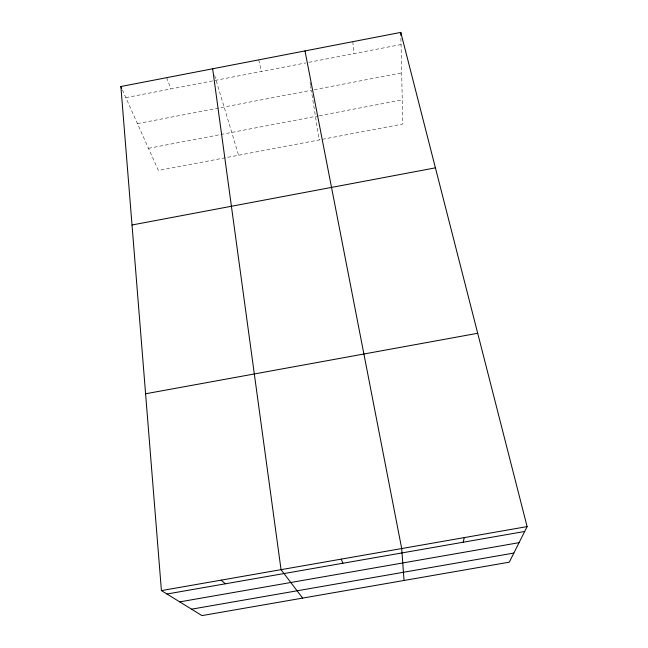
<?xml version="1.0" encoding="UTF-8"?>
<svg xmlns="http://www.w3.org/2000/svg" width="648" height="648" viewBox="0 0 648 648"><rect width="100%" height="100%" fill="white"/><g stroke="black" fill="none" stroke-linecap="round" stroke-linejoin="round"><path stroke-width="0.49" stroke-dasharray="3.24 2.43" d="M125.842 97.629L305.888 62.897M308.837 62.33L401.063 44.534M137.457 123.63L311.283 90.266L319.213 139.919M314.223 89.699L401.679 72.916M148.489 148.319L318.419 115.871M319.399 115.684L402.262 99.865M122.407 89.942L158.396 170.489L402.789 124.035L400.91 37.454M166.682 77.671L170.886 88.946M214.642 75.46L238.577 155.253M258.738 59.867L261.403 71.474M310.028 82.393L310.497 85.342M310.651 86.33L310.967 88.298M352.82 41.675L353.889 53.63"/><path stroke-width="0.97" d="M463.215 542.214L464.268 537.597M527.116 526.605L509.296 562.172L201.965 615.6L161.417 590.595L120.884 86.524L400.796 32.4L527.116 526.605L161.417 590.595M132.022 224.986L435.416 167.848M145.589 393.773L477.706 333.274M166.957 594.014L524.678 531.473M179.707 601.879L519.064 542.668M191.549 609.177L513.864 553.052M221.106 580.154L225.358 583.799M302.64 598.096L281.046 569.665L212.641 68.785M120.884 86.524L121.646 88.233M341.245 559.127L342.889 563.25M304.997 50.925L401.703 548.548L404.044 580.47M400.796 32.4L400.861 35.429"/></g></svg>
